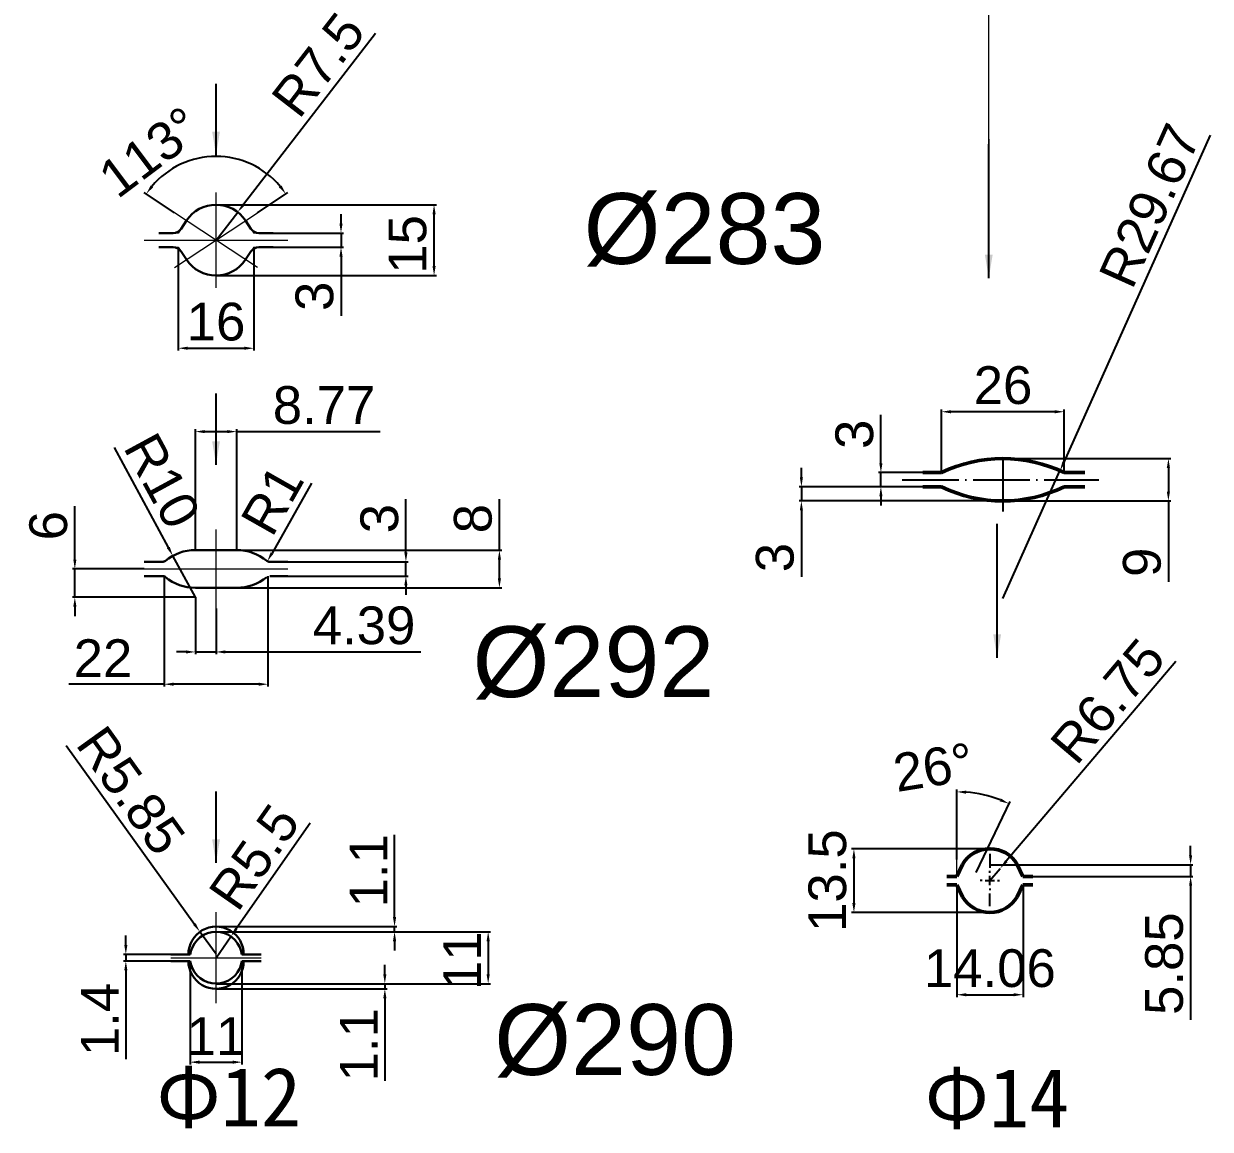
# Model space of a CAD drawing. Header units: millimetres. Extents: x 1526 to 31626, y -4643 to 9189.
# Drawn here: x 29572 to 30075, y 955 to 1424 of the extents above; entities that cross this region are included whole.
import ezdxf

# ---------------------------------------------------------------- set-up
doc = ezdxf.new("R2010")
doc.units = ezdxf.units.MM
doc.linetypes.add('ACAD_ISO04W100', pattern=[30, 24, -3, 0, -3])
for name, color, linetype, lineweight in [('контурная', 7, 'Continuous', 50), ('осевые', 1, 'ACAD_ISO04W100', 25), ('тонкий', 7, 'Continuous', 20), ('图层2', 1, 'Continuous', 13), ('图层4', 250, 'Continuous', 13)]:
    doc.layers.add(name, color=color, linetype=linetype, lineweight=lineweight)
doc.styles.get("Standard").update_dxf_attribs({"font": 'arial.ttf'})
doc.dimstyles.new('ISO-25', dxfattribs={"dimtxt": 2.5, "dimasz": 2.5, "dimexe": 1.25, "dimexo": 0.625, "dimtad": 1, "dimtxsty": 'Standard', "dimcen": 2.5, "dimadec": 0, "dimazin": 0, "dimtfac": 1, "dimtmove": 0, "dimatfit": 3, "dimfxl": 1, "dimarcsym": 0})
doc.dimstyles.new('ISO-25$0', dxfattribs={"dimscale": 2, "dimtxt": 4, "dimasz": 3, "dimexe": 0.5, "dimexo": 0, "dimgap": 1, "dimtad": 1, "dimtxsty": 'Standard', "dimcen": 3, "dimclrd": 150, "dimclre": 150, "dimadec": 0, "dimazin": 0, "dimtfac": 1, "dimtmove": 0, "dimatfit": 3, "dimfxl": 1, "dimlwd": -1, "dimarcsym": 0})
doc.dimstyles.new('ISO-25$4', dxfattribs={"dimscale": 3, "dimtxt": 4, "dimasz": 1, "dimexe": 0, "dimexo": 1, "dimtad": 1, "dimtih": 1, "dimtoh": 1, "dimtxsty": 'Standard', "dimcen": 2, "dimclrd": 5, "dimclre": 5, "dimclrt": 3, "dimadec": 0, "dimazin": 0, "dimtfac": 1, "dimtmove": 0, "dimatfit": 3, "dimfxl": 1, "dimarcsym": 0})

# ---------------------------------------------------------------- blocks, each defined once
blk = doc.blocks.new('*D1144')
at = {"layer": 'Defpoints', "color": 0, "transparency": 16777216}
for p in [(29637.12, 1329.17), (29669.12, 1329.17), (29669.12, 1286.35)]:
    blk.add_point(p, dxfattribs=at)
at = {"layer": '图层4', "color": 0, "lineweight": -2, "transparency": 16777216}
for p, q in [((29637.12, 1329.17), (29637.12, 1285.35)), ((29669.12, 1329.17), (29669.12, 1285.35)), ((29641.12, 1286.35), (29665.12, 1286.35))]:
    blk.add_line(p, q, dxfattribs=at)
at = {"layer": '图层4', "color": 0, "transparency": 16777216}
for points in [[(29641.12, 1287.02), (29641.12, 1285.69), (29637.12, 1286.35)], [(29665.12, 1287.02), (29665.12, 1285.69), (29669.12, 1286.35)]]:
    blk.add_solid(points, dxfattribs=at)
at = {"layer": '图层4', "color": 0, "lineweight": 13, "transparency": 16777216, "insert": (29653.12, 1297.52), "char_height": 16, "attachment_point": 5}
blk.add_mtext('16', dxfattribs=at)
blk = doc.blocks.new('*D1145')
at = {"layer": 'Defpoints', "color": 0, "transparency": 16777216}
for p in [(29653.12, 1347.17), (29745.53, 1347.17), (29653.12, 1317.17)]:
    blk.add_point(p, dxfattribs=at)
at = {"layer": '图层4', "color": 0, "lineweight": -2, "transparency": 16777216}
for p, q in [((29653.12, 1347.17), (29746.53, 1347.17)), ((29745.53, 1321.17), (29745.53, 1343.17)), ((29653.12, 1317.17), (29746.53, 1317.17))]:
    blk.add_line(p, q, dxfattribs=at)
at = {"layer": '图层4', "color": 0, "transparency": 16777216}
for points in [[(29744.87, 1343.17), (29746.2, 1343.17), (29745.53, 1347.17)], [(29744.87, 1321.17), (29746.2, 1321.17), (29745.53, 1317.17)]]:
    blk.add_solid(points, dxfattribs=at)
at = {"layer": '图层4', "color": 0, "lineweight": 13, "transparency": 16777216, "insert": (29734.36, 1330.36), "char_height": 16, "attachment_point": 5, "rotation": 90}
blk.add_mtext('15', dxfattribs=at)
blk = doc.blocks.new('*D1146')
at = {"layer": 'Defpoints', "color": 0, "transparency": 16777216}
for p in [(29677.39, 1335.17), (29677.39, 1329.17), (29706.09, 1329.17)]:
    blk.add_point(p, dxfattribs=at)
at = {"layer": '图层4', "color": 0, "lineweight": -2, "transparency": 16777216}
for p, q in [((29706.09, 1339.17), (29706.09, 1343.17)), ((29677.39, 1335.17), (29707.09, 1335.17)), ((29706.09, 1335.17), (29706.09, 1329.17)), ((29677.39, 1329.17), (29707.09, 1329.17)), ((29706.09, 1325.17), (29706.09, 1300.12))]:
    blk.add_line(p, q, dxfattribs=at)
at = {"layer": '图层4', "color": 0, "transparency": 16777216}
for points in [[(29705.43, 1339.17), (29706.76, 1339.17), (29706.09, 1335.17)], [(29705.43, 1325.17), (29706.76, 1325.17), (29706.09, 1329.17)]]:
    blk.add_solid(points, dxfattribs=at)
at = {"layer": '图层4', "color": 0, "lineweight": 13, "transparency": 16777216, "insert": (29694.92, 1308.36), "char_height": 16, "attachment_point": 5, "rotation": 90}
blk.add_mtext('3', dxfattribs=at)
blk = doc.blocks.new('*D1147')
at = {"layer": 'Defpoints', "color": 0, "transparency": 16777216}
for p in [(29662.29, 1344.04), (29653.12, 1332.17)]:
    blk.add_point(p, dxfattribs=at)
at = {"layer": '图层4', "color": 0, "lineweight": -2, "transparency": 16777216}
for p, q in [((29720.74, 1419.7), (29664.73, 1347.21)), ((29653.12, 1332.17), (29662.29, 1344.04))]:
    blk.add_line(p, q, dxfattribs=at)
at = {"layer": '图层4', "color": 0, "transparency": 16777216}
blk.add_solid([(29664.21, 1347.61), (29665.26, 1346.8), (29662.29, 1344.04)], dxfattribs=at)
at = {"layer": '图层4', "color": 0, "lineweight": 13, "transparency": 16777216, "insert": (29696.47, 1406.51), "char_height": 16, "attachment_point": 5, "rotation": 52.3115}
blk.add_mtext('R7.5', dxfattribs=at)
blk = doc.blocks.new('*D1148')
at = {"layer": 'Defpoints', "color": 0, "transparency": 16777216}
for p in [(29664.57, 1365.76), (29635.53, 1343.81), (29670.7, 1343.81), (29635.53, 1320.53), (29670.7, 1320.53)]:
    blk.add_point(p, dxfattribs=at)
at = {"layer": '图层4', "color": 0, "lineweight": -2, "transparency": 16777216}
for p, q in [((29635.53, 1343.81), (29622.69, 1352.31)), ((29670.7, 1343.81), (29683.54, 1352.31))]:
    blk.add_line(p, q, dxfattribs=at)
blk.add_arc((29653.12, 1332.17), 35.48, 39.9622, 140.0378, dxfattribs=at)
at = {"layer": '图层4', "color": 0, "transparency": 16777216}
for points in [[(29626.45, 1354.56), (29625.39, 1355.36), (29623.53, 1351.76)], [(29680.85, 1355.36), (29679.78, 1354.56), (29682.71, 1351.76)]]:
    blk.add_solid(points, dxfattribs=at)
at = {"layer": '图层4', "color": 0, "lineweight": 13, "transparency": 16777216, "insert": (29625.12, 1369.49), "char_height": 16, "attachment_point": 5, "rotation": 36.8799}
blk.add_mtext('113%%d', dxfattribs=at)
blk = doc.blocks.new('*D1149')
at = {"layer": 'Defpoints', "color": 0, "transparency": 16777216}
for p in [(29661.89, 1251.01), (29644.35, 1200.79), (29661.89, 1200.79)]:
    blk.add_point(p, dxfattribs=at)
at = {"layer": '图层4', "color": 0, "lineweight": -2, "transparency": 16777216}
for p, q in [((29644.35, 1200.79), (29644.35, 1252.01)), ((29648.35, 1251.01), (29657.89, 1251.01)), ((29661.89, 1200.79), (29661.89, 1252.01)), ((29661.89, 1251.01), (29722.71, 1251.01))]:
    blk.add_line(p, q, dxfattribs=at)
at = {"layer": '图层4', "color": 0, "transparency": 16777216}
for points in [[(29648.35, 1251.67), (29648.35, 1250.34), (29644.35, 1251.01)], [(29657.89, 1251.67), (29657.89, 1250.34), (29661.89, 1251.01)]]:
    blk.add_solid(points, dxfattribs=at)
at = {"layer": '图层4', "color": 0, "lineweight": 13, "transparency": 16777216, "insert": (29698.92, 1262.18), "char_height": 16, "attachment_point": 5}
blk.add_mtext('8.77', dxfattribs=at)
blk = doc.blocks.new('*D1150')
at = {"layer": 'Defpoints', "color": 0, "transparency": 16777216}
for p in [(29631.12, 1189.79), (29675.12, 1189.79), (29675.12, 1143.93)]:
    blk.add_point(p, dxfattribs=at)
at = {"layer": '图层4', "color": 0, "lineweight": -2, "transparency": 16777216}
for p, q in [((29631.12, 1189.79), (29631.12, 1142.93)), ((29675.12, 1189.79), (29675.12, 1142.93)), ((29631.12, 1143.93), (29590.67, 1143.93)), ((29671.12, 1143.93), (29635.12, 1143.93))]:
    blk.add_line(p, q, dxfattribs=at)
at = {"layer": '图层4', "color": 0, "transparency": 16777216}
for points in [[(29635.12, 1144.6), (29635.12, 1143.27), (29631.12, 1143.93)], [(29671.12, 1144.6), (29671.12, 1143.27), (29675.12, 1143.93)]]:
    blk.add_solid(points, dxfattribs=at)
at = {"layer": '图层4', "color": 0, "lineweight": 13, "transparency": 16777216, "insert": (29605.19, 1154.97), "char_height": 16, "attachment_point": 5}
blk.add_mtext('22', dxfattribs=at)
blk = doc.blocks.new('*D1057')
at = {"layer": 'Defpoints', "color": 0, "transparency": 16777216}
for p in [(29634.8, 1198.37), (29644.35, 1180.79)]:
    blk.add_point(p, dxfattribs=at)
at = {"layer": '图层4', "color": 0, "lineweight": -2, "transparency": 16777216}
for p, q in [((29609.91, 1244.22), (29632.89, 1201.88)), ((29644.35, 1180.79), (29634.8, 1198.37))]:
    blk.add_line(p, q, dxfattribs=at)
at = {"layer": '图层4', "color": 0, "transparency": 16777216}
blk.add_solid([(29633.48, 1202.2), (29632.31, 1201.56), (29634.8, 1198.37)], dxfattribs=at)
at = {"layer": '图层4', "color": 0, "lineweight": 13, "transparency": 16777216, "insert": (29630.26, 1230.14), "char_height": 16, "attachment_point": 5, "rotation": 298.5008}
blk.add_mtext('R10', dxfattribs=at)
blk = doc.blocks.new('*D1151')
at = {"layer": 'Defpoints', "color": 0, "transparency": 16777216}
for p in [(29644.35, 1180.79), (29653.12, 1176.1), (29653.12, 1157.62)]:
    blk.add_point(p, dxfattribs=at)
at = {"layer": '图层4', "color": 0, "lineweight": -2, "transparency": 16777216}
for p, q in [((29644.35, 1180.79), (29644.35, 1156.62)), ((29653.12, 1176.1), (29653.12, 1156.62)), ((29640.35, 1157.62), (29636.35, 1157.62)), ((29644.35, 1157.62), (29653.12, 1157.62)), ((29657.12, 1157.62), (29739.98, 1157.62))]:
    blk.add_line(p, q, dxfattribs=at)
at = {"layer": '图层4', "color": 0, "transparency": 16777216}
for points in [[(29640.35, 1158.29), (29640.35, 1156.95), (29644.35, 1157.62)], [(29657.12, 1158.29), (29657.12, 1156.95), (29653.12, 1157.62)]]:
    blk.add_solid(points, dxfattribs=at)
at = {"layer": '图层4', "color": 0, "lineweight": 13, "transparency": 16777216, "insert": (29715.86, 1168.79), "char_height": 16, "attachment_point": 5}
blk.add_mtext('4.39', dxfattribs=at)
blk = doc.blocks.new('*D1152')
at = {"layer": 'Defpoints', "color": 0, "transparency": 16777216}
for p in [(29593.27, 1192.79), (29622.72, 1192.79), (29644.35, 1180.79)]:
    blk.add_point(p, dxfattribs=at)
at = {"layer": '图层4', "color": 0, "lineweight": -2, "transparency": 16777216}
for p, q in [((29593.27, 1196.79), (29593.27, 1219.41)), ((29622.72, 1192.79), (29592.27, 1192.79)), ((29593.27, 1180.79), (29593.27, 1192.79)), ((29644.35, 1180.79), (29592.27, 1180.79)), ((29593.27, 1176.79), (29593.27, 1172.79))]:
    blk.add_line(p, q, dxfattribs=at)
at = {"layer": '图层4', "color": 0, "transparency": 16777216}
for points in [[(29592.61, 1196.79), (29593.94, 1196.79), (29593.27, 1192.79)], [(29592.61, 1176.79), (29593.94, 1176.79), (29593.27, 1180.79)]]:
    blk.add_solid(points, dxfattribs=at)
at = {"layer": '图层4', "color": 0, "lineweight": 13, "transparency": 16777216, "insert": (29582.1, 1211.12), "char_height": 16, "attachment_point": 5, "rotation": 90}
blk.add_mtext('6', dxfattribs=at)
blk = doc.blocks.new('*D1153')
at = {"layer": 'Defpoints', "color": 0, "transparency": 16777216}
for p in [(29661.89, 1200.79), (29661.89, 1184.79), (29773.23, 1184.79)]:
    blk.add_point(p, dxfattribs=at)
at = {"layer": '图层4', "color": 0, "lineweight": -2, "transparency": 16777216}
for p, q in [((29773.23, 1200.79), (29773.23, 1222.39)), ((29661.89, 1200.79), (29774.23, 1200.79)), ((29773.23, 1188.79), (29773.23, 1196.79)), ((29661.89, 1184.79), (29774.23, 1184.79))]:
    blk.add_line(p, q, dxfattribs=at)
at = {"layer": '图层4', "color": 0, "transparency": 16777216}
for points in [[(29772.57, 1196.79), (29773.9, 1196.79), (29773.23, 1200.79)], [(29772.57, 1188.79), (29773.9, 1188.79), (29773.23, 1184.79)]]:
    blk.add_solid(points, dxfattribs=at)
at = {"layer": '图层4', "color": 0, "lineweight": 13, "transparency": 16777216, "insert": (29762.06, 1214.12), "char_height": 16, "attachment_point": 5, "rotation": 90}
blk.add_mtext('8', dxfattribs=at)
blk = doc.blocks.new('*D1154')
at = {"layer": 'Defpoints', "color": 0, "transparency": 16777216}
for p in [(29683.51, 1195.79), (29683.51, 1189.79), (29733.6, 1189.79)]:
    blk.add_point(p, dxfattribs=at)
at = {"layer": '图层4', "color": 0, "lineweight": -2, "transparency": 16777216}
for p, q in [((29733.6, 1199.79), (29733.6, 1222.36)), ((29683.51, 1195.79), (29734.6, 1195.79)), ((29733.6, 1189.79), (29733.6, 1195.79)), ((29683.51, 1189.79), (29734.6, 1189.79)), ((29733.6, 1185.79), (29733.6, 1181.79))]:
    blk.add_line(p, q, dxfattribs=at)
at = {"layer": '图层4', "color": 0, "transparency": 16777216}
for points in [[(29732.93, 1199.79), (29734.26, 1199.79), (29733.6, 1195.79)], [(29732.93, 1185.79), (29734.26, 1185.79), (29733.6, 1189.79)]]:
    blk.add_solid(points, dxfattribs=at)
at = {"layer": '图层4', "color": 0, "lineweight": 13, "transparency": 16777216, "insert": (29722.42, 1214.12), "char_height": 16, "attachment_point": 5, "rotation": 90}
blk.add_mtext('3', dxfattribs=at)
blk = doc.blocks.new('*D1155')
at = {"layer": 'Defpoints', "color": 0, "transparency": 16777216}
for p in [(29675.85, 1197.79), (29674.86, 1196.05)]:
    blk.add_point(p, dxfattribs=at)
at = {"layer": '图层4', "color": 0, "lineweight": -2, "transparency": 16777216}
blk.add_line((29693.62, 1229.13), (29676.84, 1199.53), dxfattribs=at)
at = {"layer": '图层4', "color": 0, "transparency": 16777216}
blk.add_solid([(29676.26, 1199.86), (29677.42, 1199.2), (29674.86, 1196.05)], dxfattribs=at)
at = {"layer": '图层4', "color": 0, "lineweight": 13, "transparency": 16777216, "insert": (29676.94, 1222.08), "char_height": 16, "attachment_point": 5, "rotation": 60.4496}
blk.add_mtext('R1', dxfattribs=at)
blk = doc.blocks.new('*D1156')
at = {"layer": 'Defpoints', "color": 0, "transparency": 16777216}
for p in [(29646.29, 1039), (29653.12, 1029.5)]:
    blk.add_point(p, dxfattribs=at)
at = {"layer": '图层4', "color": 0, "lineweight": -2, "transparency": 16777216}
for p, q in [((29589.57, 1117.9), (29643.95, 1042.25)), ((29653.12, 1029.5), (29646.29, 1039))]:
    blk.add_line(p, q, dxfattribs=at)
at = {"layer": '图层4', "color": 0, "transparency": 16777216}
blk.add_solid([(29644.49, 1042.64), (29643.41, 1041.86), (29646.29, 1039)], dxfattribs=at)
at = {"layer": '图层4', "color": 0, "lineweight": 13, "transparency": 16777216, "insert": (29617.03, 1098.84), "char_height": 16, "attachment_point": 5, "rotation": 305.7116}
blk.add_mtext('R5.85', dxfattribs=at)
blk = doc.blocks.new('*D1157')
at = {"layer": 'Defpoints', "color": 0, "transparency": 16777216}
for p in [(29659.42, 1037.02), (29653.12, 1028)]:
    blk.add_point(p, dxfattribs=at)
at = {"layer": '图层4', "color": 0, "lineweight": -2, "transparency": 16777216}
for p, q in [((29692.99, 1085), (29661.72, 1040.29)), ((29653.12, 1028), (29659.42, 1037.02))]:
    blk.add_line(p, q, dxfattribs=at)
at = {"layer": '图层4', "color": 0, "transparency": 16777216}
blk.add_solid([(29661.17, 1040.68), (29662.26, 1039.91), (29659.42, 1037.02)], dxfattribs=at)
at = {"layer": '图层4', "color": 0, "lineweight": 13, "transparency": 16777216, "insert": (29669.37, 1070.67), "char_height": 16, "attachment_point": 5, "rotation": 55.0256}
blk.add_mtext('R5.5', dxfattribs=at)
blk = doc.blocks.new('*D1158')
at = {"layer": 'Defpoints', "color": 0, "transparency": 16777216}
for p in [(29653.12, 1017), (29653.12, 1014.8), (29724.67, 1014.8)]:
    blk.add_point(p, dxfattribs=at)
at = {"layer": '图层4', "color": 0, "lineweight": -2, "transparency": 16777216}
for p, q in [((29724.67, 1021), (29724.67, 1025)), ((29653.12, 1017), (29725.67, 1017)), ((29724.67, 1017), (29724.67, 1014.8)), ((29653.12, 1014.8), (29725.67, 1014.8)), ((29724.67, 1010.8), (29724.67, 975.87))]:
    blk.add_line(p, q, dxfattribs=at)
at = {"layer": '图层4', "color": 0, "transparency": 16777216}
for points in [[(29724.01, 1021), (29725.34, 1021), (29724.67, 1017)], [(29724.01, 1010.8), (29725.34, 1010.8), (29724.67, 1014.8)]]:
    blk.add_solid(points, dxfattribs=at)
at = {"layer": '图层4', "color": 0, "lineweight": 13, "transparency": 16777216, "insert": (29713.64, 991.14), "char_height": 16, "attachment_point": 5, "rotation": 90}
blk.add_mtext('1.1', dxfattribs=at)
blk = doc.blocks.new('*D1159')
at = {"layer": 'Defpoints', "color": 0, "transparency": 16777216}
for p in [(29653.12, 1041.2), (29728.79, 1041.2), (29653.12, 1039)]:
    blk.add_point(p, dxfattribs=at)
at = {"layer": '图层4', "color": 0, "lineweight": -2, "transparency": 16777216}
for p, q in [((29728.79, 1045.2), (29728.79, 1080.14)), ((29653.12, 1041.2), (29729.79, 1041.2)), ((29728.79, 1039), (29728.79, 1041.2)), ((29653.12, 1039), (29729.79, 1039)), ((29728.79, 1035), (29728.79, 1031))]:
    blk.add_line(p, q, dxfattribs=at)
at = {"layer": '图层4', "color": 0, "transparency": 16777216}
for points in [[(29728.12, 1045.2), (29729.46, 1045.2), (29728.79, 1041.2)], [(29728.12, 1035), (29729.46, 1035), (29728.79, 1039)]]:
    blk.add_solid(points, dxfattribs=at)
at = {"layer": '图层4', "color": 0, "lineweight": 13, "transparency": 16777216, "insert": (29717.76, 1064.87), "char_height": 16, "attachment_point": 5, "rotation": 90}
blk.add_mtext('1.1', dxfattribs=at)
blk = doc.blocks.new('*D1160')
at = {"layer": 'Defpoints', "color": 0, "transparency": 16777216}
for p in [(29653.12, 1039), (29653.12, 1017), (29768.47, 1017)]:
    blk.add_point(p, dxfattribs=at)
at = {"layer": '图层4', "color": 0, "lineweight": -2, "transparency": 16777216}
for p, q in [((29653.12, 1039), (29769.47, 1039)), ((29768.47, 1035), (29768.47, 1021)), ((29653.12, 1017), (29769.47, 1017))]:
    blk.add_line(p, q, dxfattribs=at)
at = {"layer": '图层4', "color": 0, "transparency": 16777216}
for points in [[(29767.8, 1035), (29769.13, 1035), (29768.47, 1039)], [(29767.8, 1021), (29769.13, 1021), (29768.47, 1017)]]:
    blk.add_solid(points, dxfattribs=at)
at = {"layer": '图层4', "color": 0, "lineweight": 13, "transparency": 16777216, "insert": (29757.43, 1026.76), "char_height": 16, "attachment_point": 5, "rotation": 90}
blk.add_mtext('11', dxfattribs=at)
blk = doc.blocks.new('*D1161')
at = {"layer": 'Defpoints', "color": 0, "transparency": 16777216}
for p in [(29642.12, 1026.6), (29664.12, 1026.6), (29664.12, 983.73)]:
    blk.add_point(p, dxfattribs=at)
at = {"layer": '图层4', "color": 0, "lineweight": -2, "transparency": 16777216}
for p, q in [((29642.12, 1026.6), (29642.12, 982.73)), ((29664.12, 1026.6), (29664.12, 982.73)), ((29646.12, 983.73), (29660.12, 983.73))]:
    blk.add_line(p, q, dxfattribs=at)
at = {"layer": '图层4', "color": 0, "transparency": 16777216}
for points in [[(29646.12, 984.4), (29646.12, 983.06), (29642.12, 983.73)], [(29660.12, 984.4), (29660.12, 983.06), (29664.12, 983.73)]]:
    blk.add_solid(points, dxfattribs=at)
at = {"layer": '图层4', "color": 0, "lineweight": 13, "transparency": 16777216, "insert": (29653.12, 994.76), "char_height": 16, "attachment_point": 5}
blk.add_mtext('11', dxfattribs=at)
blk = doc.blocks.new('*D1199')
at = {"layer": 'Defpoints', "color": 0, "transparency": 16777216}
for p in [(29614.88, 1026.6), (29634.01, 1029.4), (29634.01, 1026.6)]:
    blk.add_point(p, dxfattribs=at)
at = {"layer": '图层4', "color": 0, "lineweight": -2, "transparency": 16777216}
for p, q in [((29614.88, 1033.4), (29614.88, 1037.4)), ((29634.01, 1029.4), (29613.88, 1029.4)), ((29634.01, 1026.6), (29613.88, 1026.6)), ((29614.88, 1029.4), (29614.88, 1026.6)), ((29614.88, 1022.6), (29614.88, 985.05))]:
    blk.add_line(p, q, dxfattribs=at)
at = {"layer": '图层4', "color": 0, "transparency": 16777216}
for points in [[(29614.22, 1033.4), (29615.55, 1033.4), (29614.88, 1029.4)], [(29614.22, 1022.6), (29615.55, 1022.6), (29614.88, 1026.6)]]:
    blk.add_solid(points, dxfattribs=at)
at = {"layer": '图层4', "color": 0, "lineweight": 13, "transparency": 16777216, "insert": (29603.85, 1001.82), "char_height": 16, "attachment_point": 5, "rotation": 90}
blk.add_mtext('1.4', dxfattribs=at)
blk = doc.blocks.new('*D1082')
at = {"layer": 'Defpoints', "color": 0, "transparency": 16777216}
for p in [(29981.12, 1074.19), (29923.5, 1047.19), (29981.12, 1047.19)]:
    blk.add_point(p, dxfattribs=at)
at = {"layer": '图层4', "color": 0, "lineweight": -2, "transparency": 16777216}
for p, q in [((29981.12, 1074.19), (29922.5, 1074.19)), ((29923.5, 1070.19), (29923.5, 1051.19)), ((29981.12, 1047.19), (29922.5, 1047.19))]:
    blk.add_line(p, q, dxfattribs=at)
at = {"layer": '图层4', "color": 0, "transparency": 16777216}
for points in [[(29922.83, 1070.19), (29924.17, 1070.19), (29923.5, 1074.19)], [(29922.83, 1051.19), (29924.17, 1051.19), (29923.5, 1047.19)]]:
    blk.add_solid(points, dxfattribs=at)
at = {"layer": '图层4', "color": 0, "lineweight": 13, "transparency": 16777216, "insert": (29912.32, 1060.69), "char_height": 16, "attachment_point": 5, "rotation": 90}
blk.add_mtext('13.5', dxfattribs=at)
blk = doc.blocks.new('*D1083')
at = {"layer": 'Defpoints', "color": 0, "transparency": 16777216}
for p in [(29967.08, 1058.89), (29995.17, 1058.89), (29995.17, 1012.31)]:
    blk.add_point(p, dxfattribs=at)
at = {"layer": '图层4', "color": 0, "lineweight": -2, "transparency": 16777216}
for p, q in [((29967.08, 1058.89), (29967.08, 1011.31)), ((29995.17, 1058.89), (29995.17, 1011.31)), ((29971.08, 1012.31), (29991.17, 1012.31))]:
    blk.add_line(p, q, dxfattribs=at)
at = {"layer": '图层4', "color": 0, "transparency": 16777216}
for points in [[(29971.08, 1012.97), (29971.08, 1011.64), (29967.08, 1012.31)], [(29991.17, 1012.97), (29991.17, 1011.64), (29995.17, 1012.31)]]:
    blk.add_solid(points, dxfattribs=at)
at = {"layer": '图层4', "color": 0, "lineweight": 13, "transparency": 16777216, "insert": (29981.12, 1023.47), "char_height": 16, "attachment_point": 5}
blk.add_mtext('14.06', dxfattribs=at)
blk = doc.blocks.new('*D1243')
at = {"layer": 'Defpoints', "color": 0, "transparency": 16777216}
for p in [(29982.12, 1096.07), (29967.08, 1069.62), (29967.08, 1062.49), (29974.1, 1061.59), (29975.31, 1064.12)]:
    blk.add_point(p, dxfattribs=at)
at = {"layer": '图层4', "color": 0, "lineweight": -2, "transparency": 16777216}
for p, q in [((29967.08, 1069.62), (29967.08, 1099.32)), ((29975.31, 1064.12), (29989.66, 1094.21))]:
    blk.add_line(p, q, dxfattribs=at)
blk.add_arc((29967.08, 1046.88), 51.44, 68.9562, 85.5438, dxfattribs=at)
at = {"layer": '图层4', "color": 0, "transparency": 16777216}
for points in [[(29971.05, 1097.5), (29971.11, 1098.83), (29967.08, 1098.32)], [(29985.82, 1095.5), (29985.29, 1094.27), (29989.23, 1093.31)]]:
    blk.add_solid(points, dxfattribs=at)
at = {"layer": '图层4', "color": 0, "lineweight": 13, "transparency": 16777216, "insert": (29957.15, 1108.69), "char_height": 16, "attachment_point": 5, "rotation": 9.1297}
blk.add_mtext('26°', dxfattribs=at)
blk = doc.blocks.new('*D1084')
at = {"layer": 'Defpoints', "color": 0, "transparency": 16777216}
for p in [(29985.49, 1065.84), (29981.12, 1060.69)]:
    blk.add_point(p, dxfattribs=at)
at = {"layer": '图层4', "color": 0, "lineweight": -2, "transparency": 16777216}
for p, q in [((30059.99, 1153.6), (29988.08, 1068.89)), ((29981.12, 1060.69), (29985.49, 1065.84))]:
    blk.add_line(p, q, dxfattribs=at)
at = {"layer": '图层4', "color": 0, "transparency": 16777216}
blk.add_solid([(29987.57, 1069.32), (29988.59, 1068.46), (29985.49, 1065.84)], dxfattribs=at)
at = {"layer": '图层4', "color": 0, "lineweight": 13, "transparency": 16777216, "insert": (30031.1, 1136.81), "char_height": 16, "attachment_point": 5, "rotation": 49.6702}
blk.add_mtext('R6.75', dxfattribs=at)
blk = doc.blocks.new('*D1085')
at = {"layer": 'Defpoints', "color": 0, "transparency": 16777216}
for p in [(29981.12, 1067.44), (30066.22, 1067.44), (29999.4, 1062.49)]:
    blk.add_point(p, dxfattribs=at)
at = {"layer": '图层4', "color": 0, "lineweight": -2, "transparency": 16777216}
for p, q in [((30066.22, 1071.44), (30066.22, 1075.44)), ((29981.12, 1067.44), (30067.22, 1067.44)), ((30066.22, 1067.44), (30066.22, 1062.49)), ((29999.4, 1062.49), (30067.22, 1062.49)), ((30066.22, 1058.49), (30066.22, 1001.65))]:
    blk.add_line(p, q, dxfattribs=at)
at = {"layer": '图层4', "color": 0, "transparency": 16777216}
for points in [[(30065.56, 1071.44), (30066.89, 1071.44), (30066.22, 1067.44)], [(30065.56, 1058.49), (30066.89, 1058.49), (30066.22, 1062.49)]]:
    blk.add_solid(points, dxfattribs=at)
at = {"layer": '图层4', "color": 0, "lineweight": 13, "transparency": 16777216, "insert": (30055.06, 1025.49), "char_height": 16, "attachment_point": 5, "rotation": 90}
blk.add_mtext('5.85', dxfattribs=at)
blk = doc.blocks.new('*D1086')
at = {"layer": 'Defpoints', "color": 0, "transparency": 16777216}
for p in [(29960.59, 1259.43), (29960.59, 1233.62), (30012.59, 1233.62)]:
    blk.add_point(p, dxfattribs=at)
at = {"layer": '图层4', "color": 0, "lineweight": -2, "transparency": 16777216}
for p, q in [((29960.59, 1233.62), (29960.59, 1260.43)), ((30008.59, 1259.43), (29964.59, 1259.43)), ((30012.59, 1233.62), (30012.59, 1260.43))]:
    blk.add_line(p, q, dxfattribs=at)
at = {"layer": '图层4', "color": 0, "transparency": 16777216}
for points in [[(29964.59, 1260.1), (29964.59, 1258.77), (29960.59, 1259.43)], [(30008.59, 1260.1), (30008.59, 1258.77), (30012.59, 1259.43)]]:
    blk.add_solid(points, dxfattribs=at)
at = {"layer": '图层4', "color": 0, "lineweight": 13, "transparency": 16777216, "insert": (29986.7, 1270.6), "char_height": 16, "attachment_point": 5}
blk.add_mtext('26', dxfattribs=at)
blk = doc.blocks.new('*D1244')
at = {"layer": 'Defpoints', "color": 0, "transparency": 16777216}
for p in [(29901.24, 1227.62), (29952.77, 1227.62), (29986.59, 1221.62)]:
    blk.add_point(p, dxfattribs=at)
at = {"layer": '图层4', "color": 0, "lineweight": -2, "transparency": 16777216}
for p, q in [((29901.24, 1231.62), (29901.24, 1235.62)), ((29952.77, 1227.62), (29900.24, 1227.62)), ((29901.24, 1227.62), (29901.24, 1221.62)), ((29986.59, 1221.62), (29900.24, 1221.62)), ((29901.24, 1217.62), (29901.24, 1189.39))]:
    blk.add_line(p, q, dxfattribs=at)
at = {"layer": '图层4', "color": 0, "transparency": 16777216}
for points in [[(29900.57, 1231.62), (29901.9, 1231.62), (29901.24, 1227.62)], [(29900.57, 1217.62), (29901.9, 1217.62), (29901.24, 1221.62)]]:
    blk.add_solid(points, dxfattribs=at)
at = {"layer": '图层4', "color": 0, "lineweight": 13, "transparency": 16777216, "insert": (29890.06, 1197.62), "char_height": 16, "attachment_point": 5, "rotation": 90}
blk.add_mtext('3', dxfattribs=at)
blk = doc.blocks.new('*D1245')
at = {"layer": 'Defpoints', "color": 0, "transparency": 16777216}
for p in [(29986.59, 1239.62), (30056.8, 1239.62), (29986.59, 1221.62)]:
    blk.add_point(p, dxfattribs=at)
at = {"layer": '图层4', "color": 0, "lineweight": -2, "transparency": 16777216}
for p, q in [((29986.59, 1239.62), (30057.8, 1239.62)), ((30056.8, 1235.62), (30056.8, 1225.62)), ((29986.59, 1221.62), (30057.8, 1221.62)), ((30056.8, 1221.62), (30056.8, 1187.35))]:
    blk.add_line(p, q, dxfattribs=at)
at = {"layer": '图层4', "color": 0, "transparency": 16777216}
for points in [[(30056.13, 1235.62), (30057.46, 1235.62), (30056.8, 1239.62)], [(30056.13, 1225.62), (30057.46, 1225.62), (30056.8, 1221.62)]]:
    blk.add_solid(points, dxfattribs=at)
at = {"layer": '图层4', "color": 0, "lineweight": 13, "transparency": 16777216, "insert": (30045.63, 1195.61), "char_height": 16, "attachment_point": 5, "rotation": 90}
blk.add_mtext('9', dxfattribs=at)
blk = doc.blocks.new('*D1246')
at = {"layer": 'Defpoints', "color": 0, "transparency": 16777216}
for p in [(29934.93, 1233.62), (29952.77, 1233.62), (29952.77, 1227.62)]:
    blk.add_point(p, dxfattribs=at)
at = {"layer": '图层4', "color": 0, "lineweight": -2, "transparency": 16777216}
for p, q in [((29934.93, 1237.62), (29934.93, 1258.1)), ((29952.77, 1233.62), (29933.93, 1233.62)), ((29934.93, 1227.62), (29934.93, 1233.62)), ((29952.77, 1227.62), (29933.93, 1227.62)), ((29934.93, 1223.62), (29934.93, 1219.62))]:
    blk.add_line(p, q, dxfattribs=at)
at = {"layer": '图层4', "color": 0, "transparency": 16777216}
for points in [[(29934.27, 1237.62), (29935.6, 1237.62), (29934.93, 1233.62)], [(29934.27, 1223.62), (29935.6, 1223.62), (29934.93, 1227.62)]]:
    blk.add_solid(points, dxfattribs=at)
at = {"layer": '图层4', "color": 0, "lineweight": 13, "transparency": 16777216, "insert": (29923.76, 1249.86), "char_height": 16, "attachment_point": 5, "rotation": 90}
blk.add_mtext('3', dxfattribs=at)
blk = doc.blocks.new('*D1247')
at = {"layer": 'Defpoints', "color": 0, "transparency": 16777216}
for p in [(30010.85, 1234.44), (29986.59, 1180.28)]:
    blk.add_point(p, dxfattribs=at)
at = {"layer": '图层4', "color": 0, "lineweight": -2, "transparency": 16777216}
for p, q in [((30074.55, 1376.62), (30012.48, 1238.09)), ((29986.59, 1180.28), (30010.85, 1234.44))]:
    blk.add_line(p, q, dxfattribs=at)
at = {"layer": '图层4', "color": 0, "transparency": 16777216}
blk.add_solid([(30011.88, 1238.36), (30013.09, 1237.82), (30010.85, 1234.44)], dxfattribs=at)
at = {"layer": '图层4', "color": 0, "lineweight": 13, "transparency": 16777216, "insert": (30048.96, 1346.82), "char_height": 16, "attachment_point": 5, "rotation": 65.8668}
blk.add_mtext('R29.67', dxfattribs=at)

msp = doc.modelspace()

# ---------------------------------------------------------------- linework, layer by layer
at = {"lineweight": 13}
for p, q in [((29980.66312, 1340.67411), (29980.66312, 1659.67716)), ((29980.66312, 1374.94755), (29980.66312, 1372.85804))]:
    msp.add_line(p, q, dxfattribs=at)
at = {"color": 3, "linetype": 'ByBlock'}
for p, q in [((29981.1242, 1071.97469), (29981.1242, 1066.11165)), ((29981.1242, 1063.99833), (29981.1242, 1064.8034)), ((29981.1242, 1058.69903), (29981.1242, 1062.69008)), ((29977.82042, 1060.69455), (29977.01535, 1060.69455)), ((29979.12867, 1060.69455), (29983.11972, 1060.69455)), ((29981.1242, 1057.39078), (29981.1242, 1056.58571)), ((29984.42797, 1060.69455), (29985.23304, 1060.69455)), ((29981.1242, 1049.78439), (29981.1242, 1055.27746))]:
    msp.add_line(p, q, dxfattribs=at)
at = {"layer": 'контурная'}
for p, q in [((29960.5855, 1233.62409), (29952.77383, 1233.62409)), ((30021.42212, 1233.62409), (30012.58857, 1233.62409)), ((29960.5855, 1227.62409), (29952.77383, 1227.62409)), ((30021.42212, 1227.62409), (30012.58857, 1227.62409)), ((29967.08275, 1062.49455), (29969.49283, 1067.54739)), ((29995.16564, 1062.49455), (29992.75556, 1067.54739)), ((29967.08275, 1062.49455), (29962.85102, 1062.49455)), ((29995.16564, 1062.49455), (29999.39737, 1062.49455)), ((29967.08275, 1058.89455), (29962.85102, 1058.89455)), ((29967.08275, 1058.89455), (29969.49283, 1053.84172)), ((29995.16564, 1058.89455), (29992.75556, 1053.84172)), ((29995.16564, 1058.89455), (29999.39737, 1058.89455))]:
    msp.add_line(p, q, dxfattribs=at)
for centre, radius, start, end in [((29986.58704, 1180.28409), 59.34, 64.0122519, 115.9877481), ((29986.58704, 1280.96409), 59.34, 244.0122519, 295.9877481), ((29981.1242, 1060.69455), 13.5, 30.5052412, 149.4947588), ((29981.1242, 1060.69455), 13.5, 210.5052412, 329.4947588)]:
    msp.add_arc(centre, radius, start, end, dxfattribs=at)
at = {"layer": 'осевые'}
for p, q in [((29986.58704, 1239.62409), (29986.58704, 1217.2079)), ((29943.94683, 1230.62409), (30027.32259, 1230.62409))]:
    msp.add_line(p, q, dxfattribs=at)
at = {"layer": 'тонкий'}
msp.add_line((29967.08275, 1062.49455), (29967.08275, 1069.6182), dxfattribs=at)
at = {"layer": '图层2', "lineweight": 13, "ltscale": 3}
for p, q in [((29653.11698, 1311.98434), (29653.11698, 1352.35776)), ((29670.70238, 1320.53152), (29635.53157, 1343.81058)), ((29635.53157, 1320.53152), (29670.70238, 1343.81058)), ((29622.72115, 1332.17105), (29683.5128, 1332.17105)), ((29653.11698, 1176.10328), (29653.11698, 1209.4767)), ((29622.72115, 1192.78999), (29683.5128, 1192.78999)), ((29653.11698, 1008.71675), (29653.11698, 1047.29017)), ((29634.00547, 1028.00346), (29672.22848, 1028.00346))]:
    msp.add_line(p, q, dxfattribs=at)
at = {"layer": '图层2', "color": 0, "lineweight": 30}
for p, q in [((29638.30312, 1336.96436), (29640.60605, 1340.44612)), ((29667.93083, 1336.96436), (29665.6279, 1340.44612)), ((29628.84402, 1335.17105), (29634.96688, 1335.17105)), ((29671.26708, 1335.17105), (29677.38994, 1335.17105)), ((29628.84402, 1329.17105), (29634.96688, 1329.17105)), ((29671.26708, 1329.17105), (29677.38994, 1329.17105)), ((29638.30312, 1327.37773), (29640.60605, 1323.89598)), ((29667.93083, 1327.37773), (29665.6279, 1323.89598)), ((29644.34698, 1200.78999), (29661.88698, 1200.78999)), ((29622.72115, 1195.78999), (29630.38274, 1195.78999)), ((29675.85122, 1195.78999), (29683.5128, 1195.78999)), ((29622.72115, 1189.78999), (29630.38274, 1189.78999)), ((29675.85122, 1189.78999), (29683.5128, 1189.78999)), ((29644.34698, 1184.78999), (29661.88698, 1184.78999)), ((29634.00547, 1029.40346), (29642.11698, 1029.40346)), ((29634.00547, 1026.60346), (29642.11698, 1026.60346)), ((29642.11698, 1029.40346), (29642.46766, 1030.75883)), ((29642.11698, 1026.60346), (29642.46766, 1025.24809)), ((29664.11698, 1029.40346), (29663.76629, 1030.75883)), ((29664.11698, 1026.60346), (29663.76629, 1025.24809)), ((29664.11698, 1029.40346), (29672.22848, 1029.40346)), ((29664.11698, 1026.60346), (29672.22848, 1026.60346))]:
    msp.add_line(p, q, dxfattribs=at)
for centre, radius, start, end in [((29653.11698, 1332.17105), 15, 33.4817444, 146.5182556), ((29634.96688, 1339.17105), 4, 270, 326.5182556), ((29671.26708, 1339.17105), 4, 213.4817444, 270), ((29634.96688, 1325.17105), 4, 33.4817444, 90), ((29671.26708, 1325.17105), 4, 90, 146.5182556), ((29653.11698, 1332.17105), 15, 213.4817444, 326.5182556), ((29644.34698, 1180.78999), 20, 90, 129.4005688), ((29661.88698, 1180.78999), 20, 50.5994312, 90), ((29630.38274, 1197.78999), 2, 270, 309.4005688), ((29675.85122, 1197.78999), 2, 230.5994312, 270), ((29630.38274, 1187.78999), 2, 50.5994312, 90), ((29644.34698, 1204.78999), 20, 230.5994312, 270), ((29661.88698, 1204.78999), 20, 270, 309.4005688), ((29653.11698, 1029.50346), 11.7, 359.5102865, 180.4897135), ((29653.11698, 1028.00346), 11, 14.5063892, 165.4936108), ((29653.11698, 1026.50346), 11.7, 179.5102865, 0.4897135), ((29653.11698, 1028.00346), 11, 194.5063892, 345.4936108)]:
    msp.add_arc(centre, radius, start, end, dxfattribs=at)
at = {"layer": '图层4', "color": 5, "lineweight": 13}
for p, q in [((29637.11698, 1335.17105), (29634.96688, 1335.17105)), ((29638.30312, 1336.96436), (29637.11698, 1335.17105)), ((29667.93083, 1336.96436), (29669.11698, 1335.17105)), ((29671.26708, 1335.17105), (29669.11698, 1335.17105)), ((29634.96688, 1329.17105), (29637.11698, 1329.17105)), ((29637.11698, 1329.17105), (29638.30312, 1327.37773)), ((29669.11698, 1329.17105), (29667.93083, 1327.37773)), ((29669.11698, 1329.17105), (29671.26708, 1329.17105)), ((29630.38274, 1195.78999), (29631.11698, 1195.78999)), ((29631.11698, 1195.78999), (29631.65221, 1196.24454)), ((29675.11698, 1195.78999), (29674.58174, 1196.24454)), ((29675.11698, 1195.78999), (29675.85122, 1195.78999)), ((29630.38274, 1189.78999), (29631.11698, 1189.78999)), ((29631.11698, 1189.78999), (29631.65221, 1189.33544))]:
    msp.add_line(p, q, dxfattribs=at)

# ---------------------------------------------------------------- texts
at = {"color": 5, "lineweight": 13}
for s, p in [('%%C283', (29808.93354, 1322.09228)), ('%%C292', (29761.83506, 1138.48116)), ('%%C290', (29771.02092, 978.32283))]:
    msp.add_text(s, height=30, dxfattribs=at).set_placement(p)
at = {"lineweight": 13, "char_height": 25, "width": 145.8888889, "attachment_point": 1}
for s, insert in [('{\\fSimSun|b0|i0|c134|p54;\\C1;Φ12}', (29627.83335, 981.51229)), ('{\\fSimSun|b0|i0|c134|p54;\\C1;Φ1\\fSimSun|b0|i0|c0|p54;4}', (29953.46465, 981.09929))]:
    msp.add_mtext(s, dxfattribs=dict(at, insert=insert))

# ---------------------------------------------------------------- dimensions: what is measured, and where the dimension line sits
at = {"layer": '图层4', "color": 0, "lineweight": 13}
for center, mpoint, text, picture, middle in [((29653.11698, 1332.17105), (29662.28749, 1344.04125), 'R7.5', '*D1147', (29705.28521, 1399.69697)), ((29986.58704, 1180.28409), (30010.84877, 1234.43761), 'R29.67', '*D1247', (30059.15325, 1342.2559)), ((29675.85122, 1197.78999), (29674.86484, 1196.05015), 'R1', '*D1155', (29686.53699, 1216.6383)), ((29981.1242, 1060.69455), (29985.49271, 1065.84029), 'R6.75', '*D1084', (30039.61011, 1129.58612)), ((29653.11698, 1029.50346), (29646.28763, 1039.00346), 'R5.85', '*D1156', (29607.95832, 1092.32164))]:
    dim = msp.add_radius_dim(center=center, mpoint=mpoint, text=text, dimstyle='ISO-25$4', override={"dimscale": 1, "dimtxt": 16, "dimasz": 4, "dimexe": 1, "dimexo": 0, "dimgap": 3, "dimtih": 0, "dimtoh": 0, "dimcen": 2.5, "dimclrd": 0, "dimclre": 0, "dimclrt": 0}, dxfattribs=at)
    dim.commit()
    dim.dimension.update_dxf_attribs({"geometry": picture, "text_midpoint": middle, "dimtype": 164})
dim = msp.add_angular_dim_2l(base=(29664.57177, 1365.75524), line1=((29635.53157, 1320.53152), (29670.70238, 1343.81058)), line2=((29670.70238, 1320.53152), (29635.53157, 1343.81058)), text='113%%d', dimstyle='ISO-25', override={"dimtxt": 16, "dimasz": 4, "dimexe": 1, "dimexo": 0, "dimgap": 3}, dxfattribs=at)
dim.commit()
dim.dimension.update_dxf_attribs({"geometry": '*D1148', "text_midpoint": (29631.82166, 1360.55449), "dimtype": 162})
for base, p1, p2, text, picture, middle in [((29745.53292, 1347.17105), (29653.11698, 1317.17105), (29653.11698, 1347.17105), '15', '*D1145', (29745.53292, 1330.36249)), ((29706.09253, 1329.17105), (29677.38994, 1335.17105), (29677.38994, 1329.17105), '3', '*D1146', (29706.09253, 1308.35816)), ((30056.79544, 1239.62409), (29986.58704, 1221.62409), (29986.58704, 1239.62409), '9', '*D1245', (30056.79544, 1195.60848)), ((29901.23724, 1227.62409), (29986.58704, 1221.62409), (29952.77383, 1227.62409), '3', '*D1244', (29901.23724, 1197.62409)), ((29773.2322, 1184.78999), (29661.88698, 1200.78999), (29661.88698, 1184.78999), '8', '*D1153', (29773.2322, 1214.12332)), ((29733.5982, 1189.78999), (29683.5128, 1195.78999), (29683.5128, 1189.78999), '3', '*D1154', (29733.5982, 1214.12332)), ((29593.27173, 1192.78999), (29644.34698, 1180.78999), (29622.72115, 1192.78999), '6', '*D1152', (29593.27173, 1211.12332)), ((29923.49899, 1047.19455), (29981.1242, 1074.19455), (29981.1242, 1047.19455), '13.5', '*D1082', (29923.49899, 1060.69455)), ((29728.79006, 1041.20346), (29653.11698, 1039.00346), (29653.11698, 1041.20346), '1.1', '*D1159', (29728.79006, 1064.87013)), ((30066.22433, 1067.44455), (29999.39737, 1062.49455), (29981.1242, 1067.44455), '5.85', '*D1085', (30066.22433, 1025.49455)), ((29768.46659, 1017.00346), (29653.11698, 1039.00346), (29653.11698, 1017.00346), '11', '*D1160', (29768.46659, 1026.75892)), ((29724.67345, 1014.80346), (29653.11698, 1017.00346), (29653.11698, 1014.80346), '1.1', '*D1158', (29724.67345, 991.13679))]:
    dim = msp.add_linear_dim(base=base, p1=p1, p2=p2, angle=90, text=text, dimstyle='ISO-25$0', override={"dimscale": 1, "dimtxt": 16, "dimasz": 4, "dimexe": 1, "dimgap": 3, "dimcen": 2.5, "dimclrd": 0, "dimclre": 0, "dimlwd": 65534}, dxfattribs=at)
    dim.commit()
    dim.dimension.update_dxf_attribs({"geometry": picture, "text_midpoint": middle, "dimtype": 160})
for base, p1, p2, text, picture, middle in [((29669.11698, 1286.35382), (29637.11698, 1329.17105), (29669.11698, 1329.17105), '16', '*D1144', (29653.11698, 1286.35382)), ((29960.5855, 1259.43443), (30012.58857, 1233.62409), (29960.5855, 1233.62409), '26', '*D1086', (29986.70475, 1259.43443)), ((29661.88698, 1251.00733), (29644.34698, 1200.78999), (29661.88698, 1200.78999), '8.77', '*D1149', (29698.92216, 1251.00733)), ((29675.11698, 1143.93367), (29631.11698, 1189.78999), (29675.11698, 1189.78999), '22', '*D1150', (29605.18676, 1143.93367)), ((29653.11698, 1157.62021), (29644.34698, 1180.78999), (29653.11698, 1176.10328), '4.39', '*D1151', (29715.86426, 1157.62021)), ((29995.16564, 1012.30572), (29967.08275, 1058.89455), (29995.16564, 1058.89455), '14.06', '*D1083', (29981.1242, 1012.30572)), ((29664.11698, 983.72848), (29642.11698, 1026.60346), (29664.11698, 1026.60346), '11', '*D1161', (29653.11698, 983.72848))]:
    dim = msp.add_linear_dim(base=base, p1=p1, p2=p2, text=text, dimstyle='ISO-25$0', override={"dimscale": 1, "dimtxt": 16, "dimasz": 4, "dimexe": 1, "dimgap": 3, "dimcen": 2.5, "dimclrd": 0, "dimclre": 0, "dimlwd": 65534}, dxfattribs=at)
    dim.commit()
    dim.dimension.update_dxf_attribs({"geometry": picture, "text_midpoint": middle, "dimtype": 160})
for base, p1, p2, text, picture, middle in [((29934.93239, 1233.62409), (29952.77383, 1227.62409), (29952.77383, 1233.62409), '3', '*D1246', (29923.75776, 1249.86283)), ((29614.88326, 1026.60346), (29634.00547, 1029.40346), (29634.00547, 1026.60346), '1.4', '*D1199', (29603.85051, 1001.82447))]:
    dim = msp.add_linear_dim(base=base, p1=p1, p2=p2, angle=90, text=text, dimstyle='ISO-25$0', override={"dimscale": 1, "dimtxt": 16, "dimasz": 4, "dimexe": 1, "dimgap": 3, "dimcen": 2.5, "dimclrd": 0, "dimclre": 0, "dimlwd": 65534}, dxfattribs=at)
    dim.commit()
    dim.dimension.update_dxf_attribs({"geometry": picture, "text_midpoint": middle})
for center, mpoint, text, picture, middle in [((29644.34698, 1180.78999), (29634.80356, 1198.3662), 'R10', '*D1057', (29630.2617, 1230.13805)), ((29653.11698, 1028.00346), (29659.4223, 1037.01695), 'R5.5', '*D1157', (29669.37407, 1070.67121))]:
    dim = msp.add_radius_dim(center=center, mpoint=mpoint, text=text, dimstyle='ISO-25$4', override={"dimscale": 1, "dimtxt": 16, "dimasz": 4, "dimexe": 1, "dimexo": 0, "dimgap": 3, "dimtih": 0, "dimtoh": 0, "dimcen": 2.5, "dimclrd": 0, "dimclre": 0, "dimclrt": 0}, dxfattribs=at)
    dim.commit()
    dim.dimension.update_dxf_attribs({"geometry": picture, "text_midpoint": middle})
dim = msp.add_angular_dim_2l(base=(29982.12323, 1096.07048), line1=((29967.08275, 1062.49455), (29967.08275, 1069.6182)), line2=((29974.10348, 1061.59455), (29975.30851, 1064.12097)), dimstyle='ISO-25', override={"dimtxt": 16, "dimasz": 4, "dimexe": 1, "dimexo": 0, "dimgap": 3}, dxfattribs=at)
dim.commit()
dim.dimension.update_dxf_attribs({"geometry": '*D1243', "text_midpoint": (29958.92031, 1097.6666), "dimtype": 162})

# ---------------------------------------------------------------- leaders
at = {"layer": '图层4', "color": 1, "lineweight": 13}
for points in [[(29653.11698, 1368.17975), (29653.11698, 1398.42196)], [(29980.66312, 1316.0101), (29980.66312, 1372.85804)], [(29653.11698, 1236.95924), (29653.11698, 1267.20145)], [(29984.22002, 1155.11145), (29984.22002, 1211.95939)], [(29653.11698, 1068.17271), (29653.11698, 1098.41492)]]:
    msp.add_leader(points, dimstyle='ISO-25', override={"dimtxt": 7, "dimasz": 10, "dimexe": 1, "dimexo": 0, "dimgap": 2.5}, dxfattribs=at)

doc.saveas('drawing.dxf')
